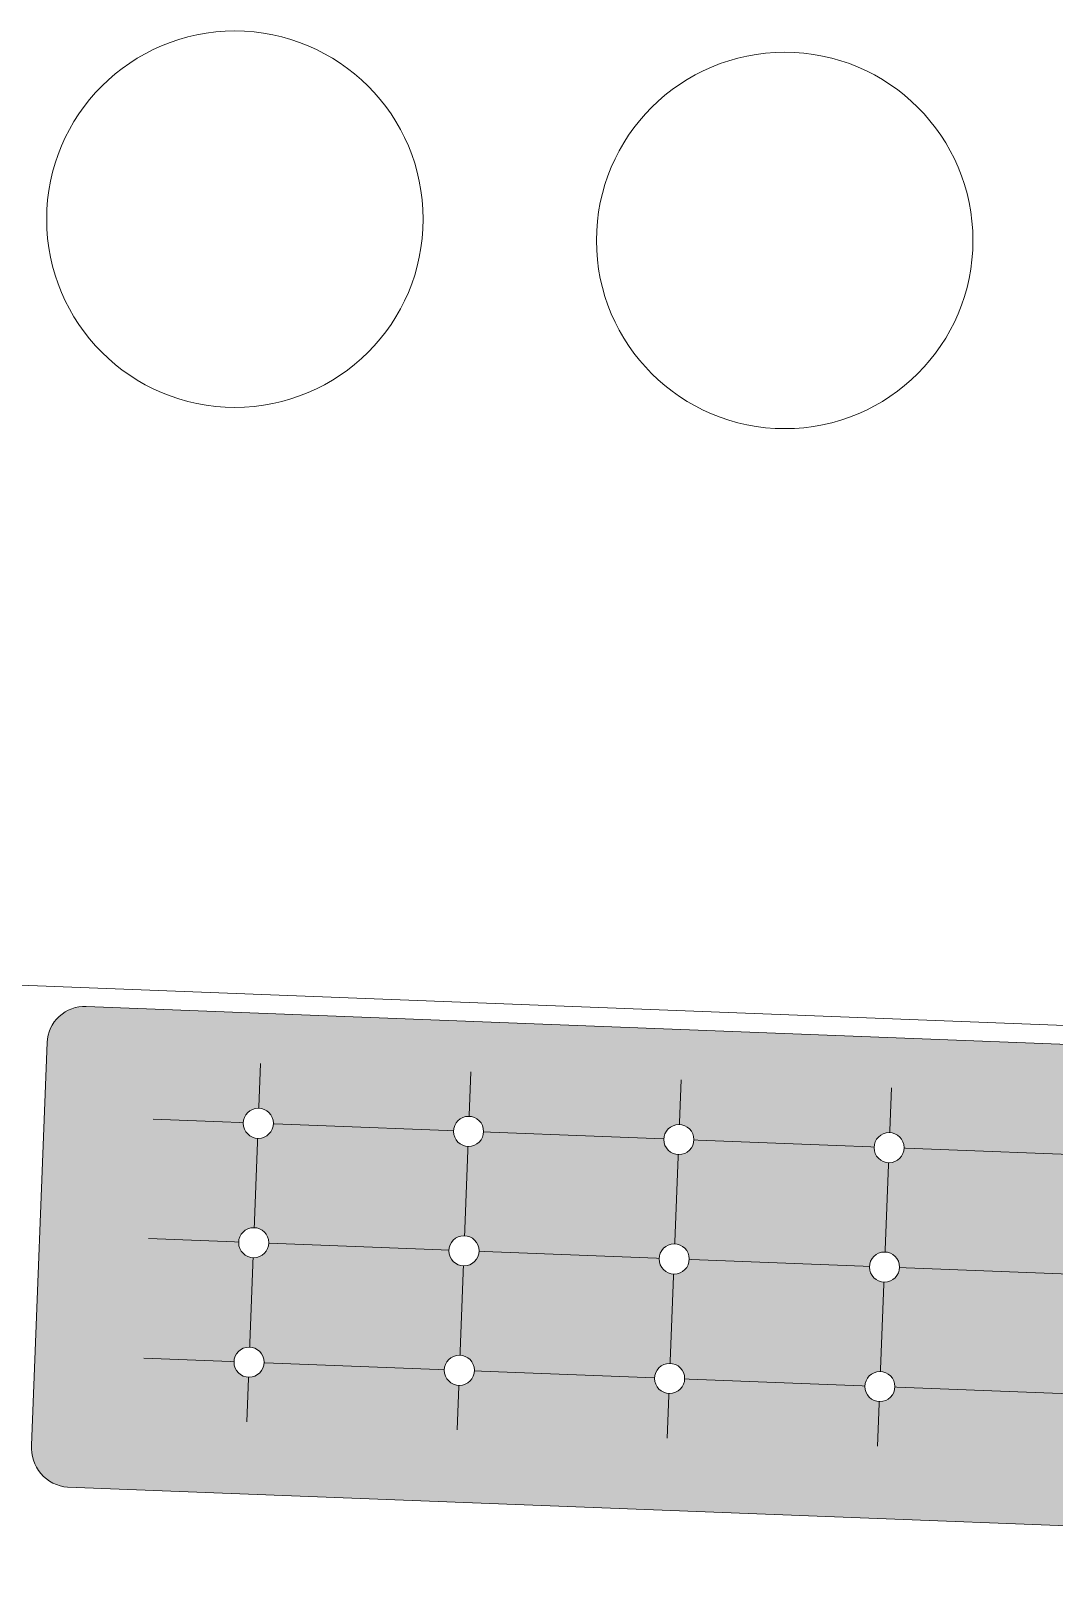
# Model space of a CAD drawing. Header units: millimetres. Extents: x 32078 to 83548, y -4690 to 56252.
# Drawn here: x 44369 to 45728, y 18709 to 20765 of the extents above; entities that cross this region are included whole.
import ezdxf

# ---------------------------------------------------------------- set-up
doc = ezdxf.new("R2010")
doc.units = ezdxf.units.MM
doc.header["$MEASUREMENT"] = 0
for name, color, linetype, lineweight in [('FIXT-JNRY-PART', 42, 'Continuous', 0), ('FURN-PLNT', 211, 'Continuous', 0), ('FURN-STOR', 213, 'Continuous', 0)]:
    doc.layers.add(name, color=color, linetype=linetype, lineweight=lineweight)

msp = doc.modelspace()

# ---------------------------------------------------------------- linework, layer by layer
at = {"layer": 'FIXT-JNRY-PART', "flags": 128}
msp.add_lwpolyline([(44338.6, 19492.5), (44343.6, 19492.3), (44343.8, 19498.3), (46946.9, 19397.7), (46946.6, 19391.7), (46951.6, 19391.5)], dxfattribs=at)
at = {"layer": 'FURN-PLNT'}
for p, q in [((44674.5, 19393.6), (44656.1, 18917.7)), ((44953.7, 19382.8), (44935.3, 18906.9)), ((45232.9, 19372), (45214.5, 18896.1)), ((45512.2, 19361.2), (45493.8, 18885.3)), ((44531.8, 19319.7), (46765.7, 19233.4)), ((44525.7, 19161.1), (46759.5, 19074.7)), ((44519.5, 19002.4), (46753.4, 18916.1))]:
    msp.add_line(p, q, dxfattribs=at)
at = {"layer": 'FURN-STOR'}
for centre in [(44640.3, 20515.2), (45370.5, 20487)]:
    msp.add_circle(centre, 250, dxfattribs=at)

# ---------------------------------------------------------------- wipeouts: each hides what was drawn before it
msp.add_wipeout([(44316.2, 18784.8), (44974.5, 18759.4), (44975.5, 18784.4), (44342.2, 18808.9)]).dxf.layer = 'FIXT-JNRY-PART'

# ---------------------------------------------------------------- next in the draw order: wipeouts: each hides what was drawn before it
msp.add_wipeout([(45627.8, 18734.2), (44974.5, 18759.4), (44975.5, 18784.4), (45628.7, 18759.1)]).dxf.layer = 'FIXT-JNRY-PART'

# ---------------------------------------------------------------- next in the draw order: wipeouts: each hides what was drawn before it
msp.add_wipeout([(45627.8, 18734.2), (46281, 18708.9), (46282, 18733.9), (45628.7, 18759.1)]).dxf.layer = 'FIXT-JNRY-PART'

# ---------------------------------------------------------------- next in the draw order: hatches: boundary and pattern name
at = {"layer": 'FURN-PLNT'}
msp.add_hatch(color=7, dxfattribs=at).paths.add_polyline_path([(44390.9, 19421.5, -0.414214), (44442.8, 19469.5), (46846, 19376.6, -0.414214), (46894, 19324.7), (46873.4, 18790.1, -0.414214), (46821.3, 18738.1), (44418.1, 18830.9, -0.414214), (44370.2, 18886.8)])

# ---------------------------------------------------------------- next in the draw order: linework, layer by layer
at = {"layer": 'FURN-PLNT', "flags": 128}
msp.add_lwpolyline([(44390.9, 19421.5, -0.414214), (44442.8, 19469.5), (46846, 19376.6, -0.414214), (46894, 19324.7), (46873.4, 18790.1, -0.414214), (46821.3, 18738.1), (44418.1, 18830.9, -0.414214), (44370.2, 18886.8), (44390.9, 19421.5)], format="xyb", close=True, dxfattribs=at)

# ---------------------------------------------------------------- next in the draw order: wipeouts: each hides what was drawn before it
for points in [[(44691.4, 19313.5), (44691.4, 19314.8), (44691.3, 19316), (44691.2, 19317.3), (44691, 19318.5), (44690.6, 19319.7), (44690.3, 19320.9), (44689.8, 19322.1), (44689.3, 19323.2), (44688.7, 19324.3), (44688, 19325.4), (44687.3, 19326.4), (44686.5, 19327.4), (44685.6, 19328.3), (44684.7, 19329.2), (44683.8, 19330), (44682.8, 19330.8), (44681.7, 19331.4), (44680.6, 19332), (44679.5, 19332.6), (44678.3, 19333.1), (44677.1, 19333.5), (44675.9, 19333.8), (44674.7, 19334), (44673.4, 19334.2), (44672.2, 19334.3), (44670.9, 19334.3), (44669.7, 19334.2), (44668.4, 19334.1), (44667.2, 19333.8), (44666, 19333.5), (44664.8, 19333.2), (44663.6, 19332.7), (44662.5, 19332.2), (44661.3, 19331.6), (44660.3, 19330.9), (44659.3, 19330.2), (44658.3, 19329.4), (44657.4, 19328.5), (44656.5, 19327.6), (44655.7, 19326.7), (44654.9, 19325.7), (44654.3, 19324.6), (44653.6, 19323.5), (44653.1, 19322.4), (44652.6, 19321.2), (44652.2, 19320), (44651.9, 19318.8), (44651.7, 19317.6), (44651.5, 19316.3), (44651.4, 19315.1), (44651.4, 19313.8), (44651.5, 19312.6), (44651.6, 19311.3), (44651.9, 19310.1), (44652.2, 19308.9), (44652.5, 19307.7), (44653, 19306.5), (44653.5, 19305.3), (44654.1, 19304.2), (44654.8, 19303.2), (44655.5, 19302.1), (44656.3, 19301.2), (44657.2, 19300.3), (44658.1, 19299.4), (44659, 19298.6), (44660, 19297.8), (44661.1, 19297.2), (44662.2, 19296.5), (44663.3, 19296), (44664.5, 19295.5), (44665.7, 19295.1), (44666.9, 19294.8), (44668.1, 19294.6), (44669.4, 19294.4), (44670.6, 19294.3), (44671.9, 19294.3), (44673.1, 19294.4), (44674.4, 19294.5), (44675.6, 19294.7), (44676.8, 19295), (44678, 19295.4), (44679.2, 19295.9), (44680.4, 19296.4), (44681.5, 19297), (44682.5, 19297.7), (44683.5, 19298.4), (44684.5, 19299.2), (44685.4, 19300), (44686.3, 19301), (44687.1, 19301.9), (44687.9, 19302.9), (44688.5, 19304), (44689.2, 19305.1), (44689.7, 19306.2), (44690.2, 19307.4), (44690.6, 19308.6), (44690.9, 19309.8), (44691.1, 19311)], [(44970.6, 19302.7), (44970.6, 19304), (44970.6, 19305.2), (44970.4, 19306.5), (44970.2, 19307.7), (44969.9, 19308.9), (44969.5, 19310.1), (44969.1, 19311.3), (44968.5, 19312.5), (44967.9, 19313.6), (44967.3, 19314.6), (44966.5, 19315.6), (44965.7, 19316.6), (44964.9, 19317.5), (44964, 19318.4), (44963, 19319.2), (44962, 19320), (44960.9, 19320.6), (44959.8, 19321.3), (44958.7, 19321.8), (44957.6, 19322.3), (44956.4, 19322.7), (44955.1, 19323), (44953.9, 19323.2), (44952.7, 19323.4), (44951.4, 19323.5), (44950.2, 19323.5), (44948.9, 19323.4), (44947.7, 19323.3), (44946.4, 19323.1), (44945.2, 19322.7), (44944, 19322.4), (44942.8, 19321.9), (44941.7, 19321.4), (44940.6, 19320.8), (44939.5, 19320.1), (44938.5, 19319.4), (44937.5, 19318.6), (44936.6, 19317.7), (44935.7, 19316.8), (44934.9, 19315.9), (44934.2, 19314.9), (44933.5, 19313.8), (44932.9, 19312.7), (44932.3, 19311.6), (44931.9, 19310.4), (44931.5, 19309.2), (44931.2, 19308), (44930.9, 19306.8), (44930.7, 19305.5), (44930.7, 19304.3), (44930.6, 19303), (44930.7, 19301.8), (44930.9, 19300.5), (44931.1, 19299.3), (44931.4, 19298.1), (44931.8, 19296.9), (44932.2, 19295.7), (44932.8, 19294.5), (44933.4, 19293.4), (44934, 19292.4), (44934.7, 19291.4), (44935.5, 19290.4), (44936.4, 19289.5), (44937.3, 19288.6), (44938.3, 19287.8), (44939.3, 19287), (44940.3, 19286.4), (44941.4, 19285.7), (44942.6, 19285.2), (44943.7, 19284.7), (44944.9, 19284.3), (44946.1, 19284), (44947.4, 19283.8), (44948.6, 19283.6), (44949.9, 19283.5), (44951.1, 19283.5), (44952.4, 19283.6), (44953.6, 19283.7), (44954.9, 19284), (44956.1, 19284.3), (44957.3, 19284.6), (44958.5, 19285.1), (44959.6, 19285.6), (44960.7, 19286.2), (44961.8, 19286.9), (44962.8, 19287.6), (44963.8, 19288.4), (44964.7, 19289.3), (44965.5, 19290.2), (44966.4, 19291.1), (44967.1, 19292.1), (44967.8, 19293.2), (44968.4, 19294.3), (44968.9, 19295.4), (44969.4, 19296.6), (44969.8, 19297.8), (44970.1, 19299), (44970.4, 19300.2)], [(45249.9, 19291.9), (45249.9, 19293.2), (45249.8, 19294.4), (45249.7, 19295.7), (45249.4, 19296.9), (45249.1, 19298.2), (45248.7, 19299.3), (45248.3, 19300.5), (45247.8, 19301.7), (45247.2, 19302.8), (45246.5, 19303.8), (45245.8, 19304.9), (45245, 19305.8), (45244.1, 19306.7), (45243.2, 19307.6), (45242.2, 19308.4), (45241.2, 19309.2), (45240.2, 19309.9), (45239.1, 19310.5), (45238, 19311), (45236.8, 19311.5), (45235.6, 19311.9), (45234.4, 19312.2), (45233.1, 19312.4), (45231.9, 19312.6), (45230.6, 19312.7), (45229.4, 19312.7), (45228.1, 19312.6), (45226.9, 19312.5), (45225.7, 19312.3), (45224.4, 19312), (45223.2, 19311.6), (45222.1, 19311.1), (45220.9, 19310.6), (45219.8, 19310), (45218.8, 19309.3), (45217.7, 19308.6), (45216.8, 19307.8), (45215.8, 19307), (45215, 19306), (45214.2, 19305.1), (45213.4, 19304.1), (45212.7, 19303), (45212.1, 19301.9), (45211.6, 19300.8), (45211.1, 19299.6), (45210.7, 19298.4), (45210.4, 19297.2), (45210.1, 19296), (45210, 19294.7), (45209.9, 19293.5), (45209.9, 19292.2), (45210, 19291), (45210.1, 19289.7), (45210.3, 19288.5), (45210.6, 19287.3), (45211, 19286.1), (45211.5, 19284.9), (45212, 19283.8), (45212.6, 19282.7), (45213.3, 19281.6), (45214, 19280.6), (45214.8, 19279.6), (45215.6, 19278.7), (45216.5, 19277.8), (45217.5, 19277), (45218.5, 19276.2), (45219.6, 19275.6), (45220.7, 19275), (45221.8, 19274.4), (45223, 19273.9), (45224.2, 19273.5), (45225.4, 19273.2), (45226.6, 19273), (45227.9, 19272.8), (45229.1, 19272.7), (45230.4, 19272.7), (45231.6, 19272.8), (45232.9, 19272.9), (45234.1, 19273.2), (45235.3, 19273.5), (45236.5, 19273.8), (45237.7, 19274.3), (45238.8, 19274.8), (45239.9, 19275.4), (45241, 19276.1), (45242, 19276.8), (45243, 19277.6), (45243.9, 19278.5), (45244.8, 19279.4), (45245.6, 19280.3), (45246.3, 19281.3), (45247, 19282.4), (45247.6, 19283.5), (45248.2, 19284.6), (45248.6, 19285.8), (45249, 19287), (45249.4, 19288.2), (45249.6, 19289.4)], [(45529.1, 19281.1), (45529.1, 19282.4), (45529, 19283.7), (45528.9, 19284.9), (45528.7, 19286.1), (45528.4, 19287.4), (45528, 19288.6), (45527.5, 19289.7), (45527, 19290.9), (45526.4, 19292), (45525.7, 19293), (45525, 19294.1), (45524.2, 19295), (45523.4, 19296), (45522.4, 19296.8), (45521.5, 19297.6), (45520.5, 19298.4), (45519.4, 19299.1), (45518.3, 19299.7), (45517.2, 19300.2), (45516, 19300.7), (45514.8, 19301.1), (45513.6, 19301.4), (45512.4, 19301.6), (45511.1, 19301.8), (45509.9, 19301.9), (45508.6, 19301.9), (45507.4, 19301.8), (45506.1, 19301.7), (45504.9, 19301.5), (45503.7, 19301.2), (45502.5, 19300.8), (45501.3, 19300.3), (45500.2, 19299.8), (45499.1, 19299.2), (45498, 19298.5), (45497, 19297.8), (45496, 19297), (45495.1, 19296.2), (45494.2, 19295.3), (45493.4, 19294.3), (45492.7, 19293.3), (45492, 19292.2), (45491.4, 19291.1), (45490.8, 19290), (45490.3, 19288.8), (45489.9, 19287.6), (45489.6, 19286.4), (45489.4, 19285.2), (45489.2, 19283.9), (45489.1, 19282.7), (45489.1, 19281.4), (45489.2, 19280.2), (45489.3, 19278.9), (45489.6, 19277.7), (45489.9, 19276.5), (45490.2, 19275.3), (45490.7, 19274.1), (45491.2, 19273), (45491.8, 19271.9), (45492.5, 19270.8), (45493.2, 19269.8), (45494, 19268.8), (45494.9, 19267.9), (45495.8, 19267), (45496.7, 19266.2), (45497.8, 19265.5), (45498.8, 19264.8), (45499.9, 19264.2), (45501, 19263.6), (45502.2, 19263.2), (45503.4, 19262.8), (45504.6, 19262.4), (45505.8, 19262.2), (45507.1, 19262), (45508.3, 19261.9), (45509.6, 19261.9), (45510.9, 19262), (45512.1, 19262.1), (45513.3, 19262.4), (45514.6, 19262.7), (45515.8, 19263.1), (45516.9, 19263.5), (45518.1, 19264), (45519.2, 19264.6), (45520.2, 19265.3), (45521.3, 19266), (45522.2, 19266.8), (45523.2, 19267.7), (45524, 19268.6), (45524.8, 19269.5), (45525.6, 19270.6), (45526.3, 19271.6), (45526.9, 19272.7), (45527.4, 19273.8), (45527.9, 19275), (45528.3, 19276.2), (45528.6, 19277.4), (45528.8, 19278.6)], [(44685.3, 19154.9), (44685.3, 19156.1), (44685.2, 19157.4), (44685, 19158.6), (44684.8, 19159.9), (44684.5, 19161.1), (44684.1, 19162.3), (44683.7, 19163.5), (44683.2, 19164.6), (44682.6, 19165.7), (44681.9, 19166.8), (44681.2, 19167.8), (44680.4, 19168.8), (44679.5, 19169.7), (44678.6, 19170.6), (44677.6, 19171.4), (44676.6, 19172.1), (44675.6, 19172.8), (44674.5, 19173.4), (44673.3, 19174), (44672.2, 19174.4), (44671, 19174.8), (44669.8, 19175.1), (44668.5, 19175.4), (44667.3, 19175.6), (44666, 19175.6), (44664.8, 19175.6), (44663.5, 19175.6), (44662.3, 19175.4), (44661.1, 19175.2), (44659.8, 19174.9), (44658.6, 19174.5), (44657.5, 19174.1), (44656.3, 19173.5), (44655.2, 19172.9), (44654.2, 19172.3), (44653.1, 19171.5), (44652.2, 19170.8), (44651.2, 19169.9), (44650.4, 19169), (44649.6, 19168), (44648.8, 19167), (44648.1, 19166), (44647.5, 19164.9), (44647, 19163.7), (44646.5, 19162.6), (44646.1, 19161.4), (44645.8, 19160.2), (44645.5, 19158.9), (44645.4, 19157.7), (44645.3, 19156.4), (44645.3, 19155.2), (44645.3, 19153.9), (44645.5, 19152.7), (44645.7, 19151.4), (44646, 19150.2), (44646.4, 19149), (44646.9, 19147.8), (44647.4, 19146.7), (44648, 19145.6), (44648.7, 19144.5), (44649.4, 19143.5), (44650.2, 19142.5), (44651, 19141.6), (44651.9, 19140.7), (44652.9, 19139.9), (44653.9, 19139.2), (44655, 19138.5), (44656.1, 19137.9), (44657.2, 19137.4), (44658.4, 19136.9), (44659.6, 19136.5), (44660.8, 19136.2), (44662, 19135.9), (44663.2, 19135.8), (44664.5, 19135.7), (44665.8, 19135.7), (44667, 19135.7), (44668.3, 19135.9), (44669.5, 19136.1), (44670.7, 19136.4), (44671.9, 19136.8), (44673.1, 19137.2), (44674.2, 19137.8), (44675.3, 19138.4), (44676.4, 19139), (44677.4, 19139.8), (44678.4, 19140.6), (44679.3, 19141.4), (44680.2, 19142.3), (44681, 19143.3), (44681.7, 19144.3), (44682.4, 19145.4), (44683, 19146.4), (44683.6, 19147.6), (44684, 19148.7), (44684.4, 19149.9), (44684.8, 19151.2), (44685, 19152.4)], [(44964.5, 19144.1), (44964.5, 19145.3), (44964.4, 19146.6), (44964.3, 19147.9), (44964.1, 19149.1), (44963.8, 19150.3), (44963.4, 19151.5), (44962.9, 19152.7), (44962.4, 19153.8), (44961.8, 19154.9), (44961.1, 19156), (44960.4, 19157), (44959.6, 19158), (44958.8, 19158.9), (44957.8, 19159.8), (44956.9, 19160.6), (44955.9, 19161.3), (44954.8, 19162), (44953.7, 19162.6), (44952.6, 19163.2), (44951.4, 19163.6), (44950.2, 19164), (44949, 19164.4), (44947.8, 19164.6), (44946.5, 19164.8), (44945.3, 19164.8), (44944, 19164.9), (44942.8, 19164.8), (44941.5, 19164.6), (44940.3, 19164.4), (44939.1, 19164.1), (44937.9, 19163.7), (44936.7, 19163.3), (44935.6, 19162.7), (44934.5, 19162.2), (44933.4, 19161.5), (44932.4, 19160.8), (44931.4, 19160), (44930.5, 19159.1), (44929.6, 19158.2), (44928.8, 19157.2), (44928, 19156.2), (44927.4, 19155.2), (44926.8, 19154.1), (44926.2, 19152.9), (44925.7, 19151.8), (44925.3, 19150.6), (44925, 19149.4), (44924.8, 19148.1), (44924.6, 19146.9), (44924.5, 19145.6), (44924.5, 19144.4), (44924.6, 19143.1), (44924.7, 19141.9), (44925, 19140.6), (44925.3, 19139.4), (44925.6, 19138.2), (44926.1, 19137.1), (44926.6, 19135.9), (44927.2, 19134.8), (44927.9, 19133.7), (44928.6, 19132.7), (44929.4, 19131.7), (44930.3, 19130.8), (44931.2, 19130), (44932.1, 19129.1), (44933.1, 19128.4), (44934.2, 19127.7), (44935.3, 19127.1), (44936.4, 19126.6), (44937.6, 19126.1), (44938.8, 19125.7), (44940, 19125.4), (44941.2, 19125.1), (44942.5, 19125), (44943.7, 19124.9), (44945, 19124.9), (44946.2, 19124.9), (44947.5, 19125.1), (44948.7, 19125.3), (44950, 19125.6), (44951.1, 19126), (44952.3, 19126.5), (44953.5, 19127), (44954.6, 19127.6), (44955.6, 19128.2), (44956.7, 19129), (44957.6, 19129.8), (44958.5, 19130.6), (44959.4, 19131.5), (44960.2, 19132.5), (44961, 19133.5), (44961.7, 19134.6), (44962.3, 19135.7), (44962.8, 19136.8), (44963.3, 19138), (44963.7, 19139.1), (44964, 19140.4), (44964.2, 19141.6)], [(45243.7, 19133.3), (45243.7, 19134.6), (45243.7, 19135.8), (45243.5, 19137.1), (45243.3, 19138.3), (45243, 19139.5), (45242.6, 19140.7), (45242.2, 19141.9), (45241.6, 19143), (45241, 19144.1), (45240.4, 19145.2), (45239.6, 19146.2), (45238.8, 19147.2), (45238, 19148.1), (45237.1, 19149), (45236.1, 19149.8), (45235.1, 19150.5), (45234.1, 19151.2), (45233, 19151.8), (45231.8, 19152.4), (45230.7, 19152.8), (45229.5, 19153.2), (45228.2, 19153.6), (45227, 19153.8), (45225.8, 19154), (45224.5, 19154.1), (45223.3, 19154.1), (45222, 19154), (45220.8, 19153.8), (45219.5, 19153.6), (45218.3, 19153.3), (45217.1, 19152.9), (45215.9, 19152.5), (45214.8, 19152), (45213.7, 19151.4), (45212.6, 19150.7), (45211.6, 19150), (45210.6, 19149.2), (45209.7, 19148.3), (45208.8, 19147.4), (45208, 19146.4), (45207.3, 19145.4), (45206.6, 19144.4), (45206, 19143.3), (45205.4, 19142.1), (45205, 19141), (45204.6, 19139.8), (45204.3, 19138.6), (45204, 19137.3), (45203.8, 19136.1), (45203.8, 19134.8), (45203.8, 19133.6), (45203.8, 19132.3), (45204, 19131.1), (45204.2, 19129.9), (45204.5, 19128.6), (45204.9, 19127.4), (45205.3, 19126.3), (45205.9, 19125.1), (45206.5, 19124), (45207.1, 19123), (45207.9, 19121.9), (45208.6, 19121), (45209.5, 19120), (45210.4, 19119.2), (45211.4, 19118.4), (45212.4, 19117.6), (45213.4, 19116.9), (45214.5, 19116.3), (45215.7, 19115.8), (45216.8, 19115.3), (45218, 19114.9), (45219.2, 19114.6), (45220.5, 19114.3), (45221.7, 19114.2), (45223, 19114.1), (45224.2, 19114.1), (45225.5, 19114.1), (45226.7, 19114.3), (45228, 19114.5), (45229.2, 19114.8), (45230.4, 19115.2), (45231.6, 19115.7), (45232.7, 19116.2), (45233.8, 19116.8), (45234.9, 19117.5), (45235.9, 19118.2), (45236.9, 19119), (45237.8, 19119.8), (45238.7, 19120.7), (45239.5, 19121.7), (45240.2, 19122.7), (45240.9, 19123.8), (45241.5, 19124.9), (45242, 19126), (45242.5, 19127.2), (45242.9, 19128.4), (45243.2, 19129.6), (45243.5, 19130.8)], [(45523, 19122.5), (45523, 19123.8), (45522.9, 19125), (45522.8, 19126.3), (45522.5, 19127.5), (45522.2, 19128.7), (45521.8, 19129.9), (45521.4, 19131.1), (45520.9, 19132.2), (45520.3, 19133.3), (45519.6, 19134.4), (45518.9, 19135.4), (45518.1, 19136.4), (45517.2, 19137.3), (45516.3, 19138.2), (45515.4, 19139), (45514.3, 19139.7), (45513.3, 19140.4), (45512.2, 19141), (45511.1, 19141.6), (45509.9, 19142), (45508.7, 19142.4), (45507.5, 19142.8), (45506.3, 19143), (45505, 19143.2), (45503.8, 19143.3), (45502.5, 19143.3), (45501.2, 19143.2), (45500, 19143.1), (45498.8, 19142.8), (45497.5, 19142.5), (45496.3, 19142.1), (45495.2, 19141.7), (45494, 19141.2), (45492.9, 19140.6), (45491.9, 19139.9), (45490.8, 19139.2), (45489.9, 19138.4), (45488.9, 19137.5), (45488.1, 19136.6), (45487.3, 19135.7), (45486.5, 19134.6), (45485.8, 19133.6), (45485.2, 19132.5), (45484.7, 19131.4), (45484.2, 19130.2), (45483.8, 19129), (45483.5, 19127.8), (45483.3, 19126.6), (45483.1, 19125.3), (45483, 19124.1), (45483, 19122.8), (45483.1, 19121.5), (45483.2, 19120.3), (45483.4, 19119.1), (45483.7, 19117.8), (45484.1, 19116.6), (45484.6, 19115.5), (45485.1, 19114.3), (45485.7, 19113.2), (45486.4, 19112.2), (45487.1, 19111.1), (45487.9, 19110.2), (45488.7, 19109.2), (45489.6, 19108.4), (45490.6, 19107.6), (45491.6, 19106.8), (45492.7, 19106.1), (45493.8, 19105.5), (45494.9, 19105), (45496.1, 19104.5), (45497.3, 19104.1), (45498.5, 19103.8), (45499.7, 19103.6), (45501, 19103.4), (45502.2, 19103.3), (45503.5, 19103.3), (45504.7, 19103.4), (45506, 19103.5), (45507.2, 19103.7), (45508.4, 19104), (45509.6, 19104.4), (45510.8, 19104.9), (45511.9, 19105.4), (45513, 19106), (45514.1, 19106.7), (45515.1, 19107.4), (45516.1, 19108.2), (45517, 19109), (45517.9, 19109.9), (45518.7, 19110.9), (45519.4, 19111.9), (45520.1, 19113), (45520.7, 19114.1), (45521.3, 19115.2), (45521.7, 19116.4), (45522.1, 19117.6), (45522.5, 19118.8), (45522.7, 19120)], [(44679.1, 18996.2), (44679.1, 18997.5), (44679.1, 18998.8), (44678.9, 19000), (44678.7, 19001.2), (44678.4, 19002.5), (44678, 19003.7), (44677.6, 19004.8), (44677, 19006), (44676.4, 19007.1), (44675.8, 19008.1), (44675, 19009.2), (44674.2, 19010.1), (44673.4, 19011.1), (44672.5, 19011.9), (44671.5, 19012.7), (44670.5, 19013.5), (44669.4, 19014.2), (44668.4, 19014.8), (44667.2, 19015.3), (44666.1, 19015.8), (44664.9, 19016.2), (44663.6, 19016.5), (44662.4, 19016.7), (44661.2, 19016.9), (44659.9, 19017), (44658.7, 19017), (44657.4, 19016.9), (44656.2, 19016.8), (44654.9, 19016.6), (44653.7, 19016.3), (44652.5, 19015.9), (44651.3, 19015.4), (44650.2, 19014.9), (44649.1, 19014.3), (44648, 19013.6), (44647, 19012.9), (44646, 19012.1), (44645.1, 19011.3), (44644.2, 19010.4), (44643.4, 19009.4), (44642.7, 19008.4), (44642, 19007.3), (44641.4, 19006.2), (44640.8, 19005.1), (44640.4, 19003.9), (44640, 19002.7), (44639.7, 19001.5), (44639.4, 19000.3), (44639.2, 18999), (44639.2, 18997.8), (44639.1, 18996.5), (44639.2, 18995.3), (44639.4, 18994), (44639.6, 18992.8), (44639.9, 18991.6), (44640.3, 18990.4), (44640.7, 18989.2), (44641.3, 18988.1), (44641.9, 18987), (44642.5, 18985.9), (44643.3, 18984.9), (44644, 18983.9), (44644.9, 18983), (44645.8, 18982.1), (44646.8, 18981.3), (44647.8, 18980.6), (44648.8, 18979.9), (44649.9, 18979.3), (44651.1, 18978.7), (44652.2, 18978.3), (44653.4, 18977.9), (44654.6, 18977.5), (44655.9, 18977.3), (44657.1, 18977.1), (44658.4, 18977), (44659.6, 18977), (44660.9, 18977.1), (44662.1, 18977.2), (44663.4, 18977.5), (44664.6, 18977.8), (44665.8, 18978.2), (44667, 18978.6), (44668.1, 18979.1), (44669.2, 18979.7), (44670.3, 18980.4), (44671.3, 18981.1), (44672.3, 18981.9), (44673.2, 18982.8), (44674, 18983.7), (44674.9, 18984.6), (44675.6, 18985.7), (44676.3, 18986.7), (44676.9, 18987.8), (44677.4, 18988.9), (44677.9, 18990.1), (44678.3, 18991.3), (44678.6, 18992.5), (44678.9, 18993.7)], [(44958.4, 18985.5), (44958.4, 18986.7), (44958.3, 18988), (44958.2, 18989.2), (44957.9, 18990.4), (44957.6, 18991.7), (44957.2, 18992.9), (44956.8, 18994), (44956.3, 18995.2), (44955.7, 18996.3), (44955, 18997.3), (44954.3, 18998.4), (44953.5, 18999.3), (44952.6, 19000.3), (44951.7, 19001.1), (44950.8, 19001.9), (44949.7, 19002.7), (44948.7, 19003.4), (44947.6, 19004), (44946.5, 19004.5), (44945.3, 19005), (44944.1, 19005.4), (44942.9, 19005.7), (44941.6, 19006), (44940.4, 19006.1), (44939.2, 19006.2), (44937.9, 19006.2), (44936.6, 19006.2), (44935.4, 19006), (44934.2, 19005.8), (44932.9, 19005.5), (44931.7, 19005.1), (44930.6, 19004.6), (44929.4, 19004.1), (44928.3, 19003.5), (44927.3, 19002.8), (44926.2, 19002.1), (44925.3, 19001.3), (44924.3, 19000.5), (44923.5, 18999.6), (44922.7, 18998.6), (44921.9, 18997.6), (44921.2, 18996.5), (44920.6, 18995.4), (44920.1, 18994.3), (44919.6, 18993.1), (44919.2, 18991.9), (44918.9, 18990.7), (44918.6, 18989.5), (44918.5, 18988.3), (44918.4, 18987), (44918.4, 18985.7), (44918.5, 18984.5), (44918.6, 18983.2), (44918.8, 18982), (44919.1, 18980.8), (44919.5, 18979.6), (44920, 18978.4), (44920.5, 18977.3), (44921.1, 18976.2), (44921.8, 18975.1), (44922.5, 18974.1), (44923.3, 18973.1), (44924.1, 18972.2), (44925, 18971.3), (44926, 18970.5), (44927, 18969.8), (44928.1, 18969.1), (44929.2, 18968.5), (44930.3, 18967.9), (44931.5, 18967.5), (44932.7, 18967.1), (44933.9, 18966.7), (44935.1, 18966.5), (44936.4, 18966.3), (44937.6, 18966.2), (44938.9, 18966.2), (44940.1, 18966.3), (44941.4, 18966.5), (44942.6, 18966.7), (44943.8, 18967), (44945, 18967.4), (44946.2, 18967.8), (44947.3, 18968.3), (44948.4, 18968.9), (44949.5, 18969.6), (44950.5, 18970.3), (44951.5, 18971.1), (44952.4, 18972), (44953.3, 18972.9), (44954.1, 18973.9), (44954.8, 18974.9), (44955.5, 18975.9), (44956.1, 18977), (44956.7, 18978.2), (44957.1, 18979.3), (44957.5, 18980.5), (44957.9, 18981.7), (44958.1, 18983)], [(45237.6, 18974.7), (45237.6, 18975.9), (45237.5, 18977.2), (45237.4, 18978.4), (45237.2, 18979.7), (45236.9, 18980.9), (45236.5, 18982.1), (45236, 18983.2), (45235.5, 18984.4), (45234.9, 18985.5), (45234.2, 18986.6), (45233.5, 18987.6), (45232.7, 18988.6), (45231.9, 18989.5), (45230.9, 18990.3), (45230, 18991.2), (45229, 18991.9), (45227.9, 18992.6), (45226.8, 18993.2), (45225.7, 18993.7), (45224.5, 18994.2), (45223.3, 18994.6), (45222.1, 18994.9), (45220.9, 18995.2), (45219.6, 18995.3), (45218.4, 18995.4), (45217.1, 18995.4), (45215.9, 18995.4), (45214.6, 18995.2), (45213.4, 18995), (45212.2, 18994.7), (45211, 18994.3), (45209.8, 18993.8), (45208.7, 18993.3), (45207.6, 18992.7), (45206.5, 18992.1), (45205.5, 18991.3), (45204.5, 18990.5), (45203.6, 18989.7), (45202.7, 18988.8), (45201.9, 18987.8), (45201.2, 18986.8), (45200.5, 18985.7), (45199.9, 18984.6), (45199.3, 18983.5), (45198.8, 18982.3), (45198.4, 18981.2), (45198.1, 18979.9), (45197.9, 18978.7), (45197.7, 18977.5), (45197.6, 18976.2), (45197.6, 18975), (45197.7, 18973.7), (45197.8, 18972.4), (45198.1, 18971.2), (45198.4, 18970), (45198.7, 18968.8), (45199.2, 18967.6), (45199.7, 18966.5), (45200.3, 18965.4), (45201, 18964.3), (45201.7, 18963.3), (45202.5, 18962.3), (45203.4, 18961.4), (45204.3, 18960.5), (45205.2, 18959.7), (45206.3, 18959), (45207.3, 18958.3), (45208.4, 18957.7), (45209.5, 18957.1), (45210.7, 18956.7), (45211.9, 18956.3), (45213.1, 18955.9), (45214.3, 18955.7), (45215.6, 18955.5), (45216.8, 18955.5), (45218.1, 18955.4), (45219.4, 18955.5), (45220.6, 18955.7), (45221.8, 18955.9), (45223.1, 18956.2), (45224.3, 18956.6), (45225.4, 18957), (45226.6, 18957.6), (45227.7, 18958.1), (45228.7, 18958.8), (45229.8, 18959.5), (45230.7, 18960.3), (45231.7, 18961.2), (45232.5, 18962.1), (45233.3, 18963.1), (45234.1, 18964.1), (45234.8, 18965.1), (45235.4, 18966.2), (45235.9, 18967.4), (45236.4, 18968.5), (45236.8, 18969.7), (45237.1, 18970.9), (45237.3, 18972.2)], [(45516.8, 18963.9), (45516.8, 18965.1), (45516.8, 18966.4), (45516.6, 18967.6), (45516.4, 18968.9), (45516.1, 18970.1), (45515.7, 18971.3), (45515.3, 18972.5), (45514.7, 18973.6), (45514.1, 18974.7), (45513.5, 18975.8), (45512.7, 18976.8), (45511.9, 18977.8), (45511.1, 18978.7), (45510.2, 18979.6), (45509.2, 18980.4), (45508.2, 18981.1), (45507.2, 18981.8), (45506.1, 18982.4), (45504.9, 18982.9), (45503.8, 18983.4), (45502.6, 18983.8), (45501.4, 18984.1), (45500.1, 18984.4), (45498.9, 18984.5), (45497.6, 18984.6), (45496.4, 18984.6), (45495.1, 18984.6), (45493.9, 18984.4), (45492.6, 18984.2), (45491.4, 18983.9), (45490.2, 18983.5), (45489, 18983.1), (45487.9, 18982.5), (45486.8, 18981.9), (45485.7, 18981.3), (45484.7, 18980.5), (45483.7, 18979.7), (45482.8, 18978.9), (45481.9, 18978), (45481.1, 18977), (45480.4, 18976), (45479.7, 18974.9), (45479.1, 18973.9), (45478.6, 18972.7), (45478.1, 18971.6), (45477.7, 18970.4), (45477.4, 18969.1), (45477.1, 18967.9), (45477, 18966.7), (45476.9, 18965.4), (45476.9, 18964.2), (45476.9, 18962.9), (45477.1, 18961.7), (45477.3, 18960.4), (45477.6, 18959.2), (45478, 18958), (45478.4, 18956.8), (45479, 18955.7), (45479.6, 18954.6), (45480.2, 18953.5), (45481, 18952.5), (45481.8, 18951.5), (45482.6, 18950.6), (45483.5, 18949.7), (45484.5, 18948.9), (45485.5, 18948.2), (45486.5, 18947.5), (45487.6, 18946.9), (45488.8, 18946.3), (45489.9, 18945.9), (45491.1, 18945.5), (45492.3, 18945.2), (45493.6, 18944.9), (45494.8, 18944.7), (45496.1, 18944.7), (45497.3, 18944.7), (45498.6, 18944.7), (45499.8, 18944.9), (45501.1, 18945.1), (45502.3, 18945.4), (45503.5, 18945.8), (45504.7, 18946.2), (45505.8, 18946.8), (45506.9, 18947.4), (45508, 18948), (45509, 18948.8), (45510, 18949.5), (45510.9, 18950.4), (45511.8, 18951.3), (45512.6, 18952.3), (45513.3, 18953.3), (45514, 18954.3), (45514.6, 18955.4), (45515.1, 18956.6), (45515.6, 18957.7), (45516, 18958.9), (45516.3, 18960.1), (45516.6, 18961.4)]]:
    msp.add_wipeout(points).dxf.layer = 'FURN-PLNT'

# ---------------------------------------------------------------- next in the draw order: linework, layer by layer
at = {"layer": 'FURN-PLNT'}
for centre in [(44671.4, 19314.3), (44950.6, 19303.5), (45229.9, 19292.7), (45509.1, 19281.9), (44665.3, 19155.7), (44944.5, 19144.9), (45223.7, 19134.1), (45503, 19123.3), (44659.1, 18997), (44938.4, 18986.2), (45217.6, 18975.4), (45496.9, 18964.6)]:
    msp.add_circle(centre, 20, dxfattribs=at)

doc.saveas('drawing.dxf')
